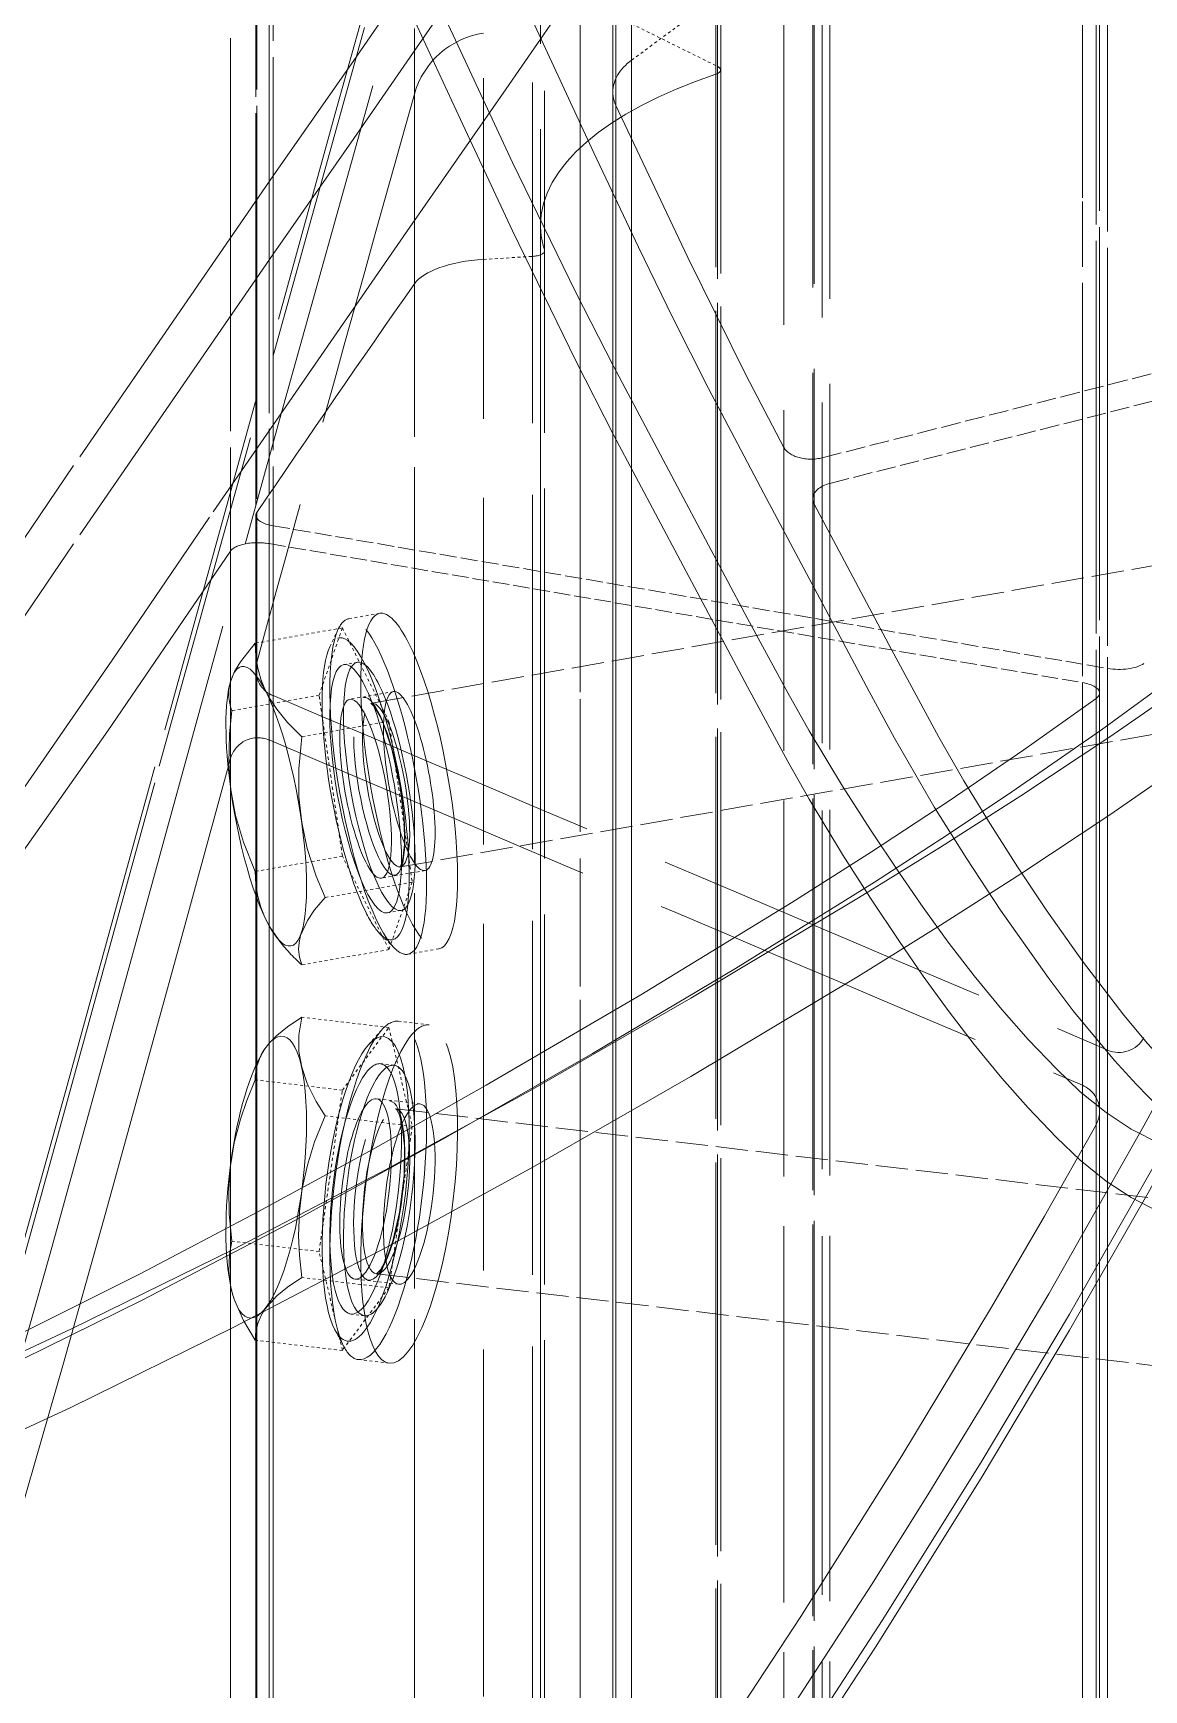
# Model space of a CAD drawing. Header units: millimetres. Extents: x 2913 to 35025, y 2470 to 25178.
# Drawn here: x 14537.7 to 14576.8, y 11863.8 to 11922.1 of the extents above; entities that cross this region are included whole.
import ezdxf

# ---------------------------------------------------------------- set-up
doc = ezdxf.new("R2010")
doc.units = ezdxf.units.MM
doc.linetypes.add('DASHED', pattern=[15, 12, -3])

# ---------------------------------------------------------------- blocks, each defined once
blk = doc.blocks.new('A$C637D7238')
at = {"color": 7, "linetype": 'DASHED', "lineweight": 13, "ltscale": 0.1923213958740234}
blk.add_line((151.4643031601299, 1134.099418261903), (151.4643031601299, 1249.492255786317), dxfattribs=at)
at = {"color": 7, "linetype": 'DASHED', "lineweight": 13, "ltscale": 0.1922710418701172}
blk.add_line((145.8821040634502, 1113.816138842958), (145.8821040634502, 1229.178763965028), dxfattribs=at)
at = {"color": 7, "linetype": 'DASHED', "lineweight": 13, "ltscale": 0.1922721862792969}
blk.add_line((145.9171229843487, 1114.075690844911), (145.9171229843487, 1229.439002612489), dxfattribs=at)
at = {"color": 7, "linetype": 'DASHED', "lineweight": 13, "ltscale": 0.1922672271728516}
blk.add_line((146.4879542831768, 1112.905418017763), (146.4879542831768, 1228.265754321474), dxfattribs=at)
at = {"color": 7, "linetype": 'DASHED', "lineweight": 13, "ltscale": 0.1922603607177734}
blk.add_line((146.3509685043682, 1111.346046069521), (146.3509685043682, 1226.702262500185), dxfattribs=at)
at = {"color": 7, "linetype": 'DASHED', "lineweight": 13, "ltscale": 0.1922573089599609}
blk.add_line((144.9915248398174, 1110.694648364442), (144.9915248398174, 1226.049033740419), dxfattribs=at)
at = {"color": 7, "linetype": 'DASHED', "lineweight": 13, "ltscale": 0.1922012329101563}
blk.add_line((175.8660823349346, 1100.423347094911), (175.8660823349346, 1215.744086841005), dxfattribs=at)
at = {"color": 7, "linetype": 'DASHED', "lineweight": 13, "ltscale": 0.1921928405761719}
blk.add_line((174.978478575169, 1099.184867480653), (174.978478575169, 1214.500571826356), dxfattribs=at)
at = {"color": 7, "linetype": 'DASHED', "lineweight": 13, "ltscale": 0.1921871185302734}
blk.add_line((175.5843287948956, 1098.275291064638), (175.5843287948956, 1213.587562182802), dxfattribs=at)
at = {"color": 7, "linetype": 'DASHED', "lineweight": 13, "ltscale": 0.1921840667724609}
blk.add_line((175.4605037216534, 1097.798301318544), (175.4605037216534, 1213.108741382021), dxfattribs=at)
at = {"color": 7, "linetype": 'DASHED', "lineweight": 13, "ltscale": 0.3285682678222656}
blk.add_line((157.3007899765362, 1009.537116626161), (157.3007899765362, 1206.678077319521), dxfattribs=at)
at = {"color": 7, "linetype": 'DASHED', "lineweight": 13, "ltscale": 0.3748058319091797}
blk.add_line((157.3007899765362, 973.3625713380752), (157.3007899765362, 1198.246070483583), dxfattribs=at)
at = {"color": 7, "linetype": 'DASHED', "lineweight": 13}
for p, q in [((175.4605037216534, 351.3186183961807), (175.4605037216534, 1170.730125049013)), ((175.5843287948956, 351.0183254274307), (175.5843287948956, 1170.443564990419)), ((174.978478575169, 350.446006396669), (174.978478575169, 1169.8969951662)), ((175.8660823349346, 349.6678081544815), (175.8660823349346, 1169.152671435731)), ((144.9915248398174, 343.2588878663955), (144.9915248398174, 1162.983848193544)), ((146.3509685043682, 342.8551403078018), (146.3509685043682, 1162.592918017763)), ((146.4879542831768, 341.8899456056533), (146.4879542831768, 1161.657020190614)), ((145.8821040634502, 341.3270107301651), (145.8821040634502, 1161.110450366396)), ((145.9171229843487, 341.1666790040908), (145.9171229843487, 1160.954810717958)), ((151.4643031601299, 328.9534297975479), (151.4643031601299, 1148.95087395038)), ((153.8964015488018, 327.6627651246963), (153.8964015488018, 1147.665931323427)), ((155.6230861191143, 327.5035778078018), (155.6230861191143, 1147.507316211122)), ((156.0427409653057, 327.1714702638565), (156.0427409653057, 1147.176353076356)), ((156.0467463974346, 327.2087780031143), (156.0467463974346, 1147.213431933778)), ((165.4870921615948, 212.2852626832901), (165.4870921615948, 1146.933967212099)), ((165.5343562607159, 212.4167552980362), (165.5343562607159, 1147.05504570331)), ((166.0928279404034, 211.8875804933487), (166.0928279404034, 1146.567527392763)), ((155.9050685409893, 325.8677593263565), (155.9050685409893, 1145.874015429872)), ((164.4700557236065, 210.9673610719619), (164.4700557236065, 1145.717002490419)), ((165.8180552963604, 211.2337795289932), (165.8180552963604, 1145.963508227724)), ((162.0691997055401, 317.999717334169), (162.0691997055401, 1137.944175341981)), ((158.4484035019268, 202.0741573366104), (158.4484035019268, 1137.321616748231)), ((158.5562068466534, 202.4043193849502), (158.5562068466534, 1137.639304736513)), ((162.1350032333721, 317.5933376344619), (162.1350032333721, 1137.53127250995)), ((162.245324278294, 317.7766719850479), (162.245324278294, 1137.717582324403)), ((159.1097575668682, 201.2969890626846), (159.1097575668682, 1136.572257617372)), ((159.1097575668682, 315.3952709230362), (159.1097575668682, 1135.291892627138)), ((162.1350032333721, 199.7484890016494), (162.1350032333721, 1135.070563891786)), ((162.0691997055401, 199.4641033204971), (162.0691997055401, 1134.793845752138)), ((162.245324278294, 199.6202007326065), (162.245324278294, 1134.9458232912)), ((158.4484035019268, 314.3017879518447), (158.4484035019268, 1134.174262622255)), ((158.5562068466534, 313.8391033204971), (158.5562068466534, 1133.700477221864)), ((155.9050685409893, 194.0763393434463), (155.9050685409893, 1129.476462939638)), ((156.0427409653057, 193.2047573121963), (156.0427409653057, 1128.603278735536)), ((156.0467463974346, 193.1798091920791), (156.0467463974346, 1128.578101733583)), ((153.8964015488018, 192.8777996095596), (153.8964015488018, 1128.274833300966)), ((155.6230861191143, 192.9836574586807), (155.6230861191143, 1128.381034472841)), ((151.4643031601299, 192.023154834169), (151.4643031601299, 1127.413322070497)), ((164.4700557236065, 302.2185436281143), (164.4700557236065, 1121.654426196474)), ((165.8180552963604, 301.868125537294), (165.8180552963604, 1121.286613086122)), ((165.4870921615948, 300.4920879396377), (165.4870921615948, 1119.839393237489)), ((166.0928279404034, 301.0113063844619), (166.0928279404034, 1120.385963061708)), ((145.8821040634502, 184.1134563478408), (145.8821040634502, 1119.25963554706)), ((145.9171229843487, 184.2126766237197), (145.9171229843487, 1119.364005664247)), ((165.5343562607159, 300.3206554445205), (165.5343562607159, 1119.658805468935)), ((146.4879542831768, 183.7655559572158), (146.4879542831768, 1118.892966845888)), ((146.3509685043682, 183.1713787111221), (146.3509685043682, 1118.265601733583)), ((144.9915248398174, 182.9238430055557), (144.9915248398174, 1118.003303149599)), ((175.8660823349346, 179.0614620241104), (175.8660823349346, 1113.866950610536)), ((174.978478575169, 178.6010662111221), (174.978478575169, 1113.367759326356)), ((175.4605037216534, 178.0873409303604), (175.4605037216534, 1112.809058764833)), ((175.5843287948956, 178.2638088258682), (175.5843287948956, 1113.001319507021))]:
    blk.add_line(p, q, dxfattribs=at)
at = {"color": 7, "linetype": 'DASHED', "lineweight": 13, "ltscale": 0.006273164539494576}
blk.add_line((159.1097575668682, 1135.291892627138), (162.1350032333721, 1137.53127250995), dxfattribs=at)
at = {"color": 7, "linetype": 'DASHED', "lineweight": 13, "ltscale": 0.00562908996694967}
blk.add_line((159.1097575668682, 1136.572257617372), (162.1350032333721, 1135.070563891786), dxfattribs=at)
at = {"color": 7, "linetype": 'DASHED', "lineweight": 13, "ltscale": 0.05774980662937218}
blk.add_line((165.8180552963604, 1121.286613086122), (199.3923884872784, 1129.852744677919), dxfattribs=at)
at = {"color": 7, "linetype": 'DASHED', "lineweight": 13, "ltscale": 0.05660874510228634}
blk.add_line((166.0928279404034, 1120.385963061708), (199.0037471298565, 1128.782950976747), dxfattribs=at)
at = {"color": 7, "linetype": 'DASHED', "lineweight": 13, "ltscale": 0.002883245805156484}
blk.add_line((153.8964015488018, 1128.274833300966), (155.6230861191143, 1128.381034472841), dxfattribs=at)
at = {"color": 7, "linetype": 'DASHED', "lineweight": 13, "ltscale": 0.09533031926904542}
for p, q in [((149.9591762070049, 1112.639915088075), (206.2898570541729, 1122.564002612489)), ((150.9747249130596, 1106.875068286317), (207.3054057602276, 1116.799155810731))]:
    blk.add_line(p, q, dxfattribs=at)
at = {"color": 7, "linetype": 'DASHED', "lineweight": 13, "ltscale": 0.04967492232906461}
blk.add_line((146.4879542831768, 1118.892966845888), (175.8660823349346, 1113.866950610536), dxfattribs=at)
at = {"color": 7, "linetype": 'DASHED', "lineweight": 13, "ltscale": 0.04840578458028393}
blk.add_line((146.3509685043682, 1118.265601733583), (174.978478575169, 1113.367759326356), dxfattribs=at)
at = {"color": 7, "linetype": 'DASHED', "lineweight": 13, "ltscale": 0.001849178463723555}
blk.add_line((150.240929747044, 1115.80992851581), (149.1482478622784, 1115.617438891786), dxfattribs=at)
at = {"color": 7, "linetype": 'DASHED', "lineweight": 13, "ltscale": 0.005195702795068048}
for p, q in [((148.9279490951885, 1115.296546557802), (145.8578425888409, 1114.755469897646)), ((148.1080943588604, 1112.923270800966), (145.0379878525127, 1112.38219414081)), ((148.9279490951885, 1107.257529834169), (145.8578425888409, 1106.716453174013))]:
    blk.add_line(p, q, dxfattribs=at)
at = {"color": 7, "linetype": 'DASHED', "lineweight": 13, "ltscale": 0.004184826960004457}
for p, q in [((148.1080943588604, 1112.923270800966), (148.9279490951885, 1115.296546557802)), ((151.3876277450909, 1106.338340381044), (150.5677730087627, 1103.965064624208))]:
    blk.add_line(p, q, dxfattribs=at)
at = {"color": 7, "linetype": 'DASHED', "lineweight": 13, "ltscale": 0.001168317971939539}
blk.add_line((148.4847194198956, 1114.628898242372), (148.7856990341534, 1115.261985400575), dxfattribs=at)
at = {"color": 7, "linetype": 'DASHED', "lineweight": 13, "ltscale": 0.006130377373360783}
for p, q in [((148.9279490951885, 1115.296546557802), (150.5677730087627, 1112.004081347841)), ((150.5677730087627, 1103.965064624208), (148.9279490951885, 1107.257529834169))]:
    blk.add_line(p, q, dxfattribs=at)
at = {"color": 7, "linetype": 'DASHED', "lineweight": 13, "ltscale": 0.0008114808874187517}
for p, q in [((149.4570094589581, 1114.087821582216), (148.977502012669, 1114.003364184755)), ((150.9976130966534, 1105.34247551288), (150.5181056503643, 1105.258018115419))]:
    blk.add_line(p, q, dxfattribs=at)
at = {"color": 7, "linetype": 'DASHED', "lineweight": 13, "ltscale": 7.600730455463896e-06}
blk.add_line((144.9993068222393, 1113.430930713075), (145.0006801132549, 1113.435279467958), dxfattribs=at)
at = {"color": 7, "linetype": 'DASHED', "lineweight": 13, "ltscale": 0.009541252901002521}
for p, q in [((148.9279490951885, 1107.257529834169), (148.1080943588604, 1112.923270800966)), ((150.5677730087627, 1112.004081347841), (151.3876277450909, 1106.338340381044))]:
    blk.add_line(p, q, dxfattribs=at)
at = {"color": 7, "linetype": 'DASHED', "lineweight": 13, "ltscale": 0.002596310226696308}
blk.add_line((150.7268458847393, 1113.052360156435), (149.1926509384502, 1112.782279590028), dxfattribs=at)
at = {"color": 7, "linetype": 'DASHED', "lineweight": 13, "ltscale": 0.005195824441142524}
for p, q in [((150.5677730087627, 1112.004081347841), (147.4975520614971, 1111.463233569521)), ((151.3876277450909, 1106.338340381044), (148.3174067978252, 1105.797492602724))]:
    blk.add_line(p, q, dxfattribs=at)
at = {"color": 7, "linetype": 'DASHED', "lineweight": 13, "ltscale": 0.002596376391043174}
blk.add_line((151.8371516708721, 1106.749641040224), (150.3029567245831, 1106.479331591981), dxfattribs=at)
at = {"color": 7, "linetype": 'DASHED', "lineweight": 13, "ltscale": 0.0002542918514233081}
blk.add_line((146.5838557724346, 1104.436561206239), (146.6760951523174, 1104.315024951356), dxfattribs=at)
at = {"color": 7, "linetype": 'DASHED', "lineweight": 13, "ltscale": 0.001168273131492492}
blk.add_line((150.2688533310284, 1104.501792529481), (150.7680446152081, 1104.009696582216), dxfattribs=at)
at = {"color": 7, "linetype": 'DASHED', "lineweight": 13, "ltscale": 0.005195890635127617}
blk.add_line((150.5677730087627, 1103.965064624208), (147.4975520614971, 1103.423987964052), dxfattribs=at)
at = {"color": 7, "linetype": 'DASHED', "lineweight": 13, "ltscale": 0.001848990621567831}
blk.add_line((152.3228389267315, 1103.992072680849), (151.2302714828838, 1103.799583056825), dxfattribs=at)
at = {"color": 7, "linetype": 'DASHED', "lineweight": 13, "ltscale": 0.005152632642066775}
for p, q in [((150.5677730087627, 1101.224891284364), (147.4975520614971, 1101.587668994325)), ((151.3876277450909, 1097.743598559755), (148.3174067978252, 1098.106376269716))]:
    blk.add_line(p, q, dxfattribs=at)
at = {"color": 7, "linetype": 'DASHED', "lineweight": 13, "ltscale": 0.004583599280318437}
for p, q in [((148.9279490951885, 1099.017097094911), (150.5677730087627, 1101.224891284364)), ((150.5677730087627, 1092.054740527528), (148.9279490951885, 1089.846946338075))]:
    blk.add_line(p, q, dxfattribs=at)
at = {"color": 7, "linetype": 'DASHED', "lineweight": 13, "ltscale": 0.00596088193118216}
for p, q in [((150.5677730087627, 1101.224891284364), (151.3876277450909, 1097.743598559755)), ((148.9279490951885, 1089.846946338075), (148.1080943588604, 1093.328239062685))]:
    blk.add_line(p, q, dxfattribs=at)
at = {"color": 7, "linetype": 'DASHED', "lineweight": 13, "ltscale": 0.001833801275879556}
blk.add_line((151.9859248642315, 1101.313239673036), (150.8932429794659, 1101.442329028505), dxfattribs=at)
at = {"color": 7, "linetype": 'DASHED', "lineweight": 13, "ltscale": 0.001139224147843889}
blk.add_line((149.8497706894268, 1100.614234546083), (150.3026134018291, 1101.126243213075), dxfattribs=at)
at = {"color": 7, "linetype": 'DASHED', "lineweight": 13, "ltscale": 1.947084413904614e-05}
blk.add_line((146.1624843124737, 1100.408469775575), (146.168778562962, 1100.418311694521), dxfattribs=at)
at = {"color": 7, "linetype": 'DASHED', "lineweight": 13, "ltscale": 0.000804335499393497}
blk.add_line((150.7481318954815, 1099.888679126161), (150.2688533310284, 1099.945212939638), dxfattribs=at)
at = {"color": 7, "linetype": 'DASHED', "lineweight": 13, "ltscale": 0.005152443224972313}
blk.add_line((148.9279490951885, 1099.017097094911), (145.8578425888409, 1099.379874804872), dxfattribs=at)
at = {"color": 7, "linetype": 'DASHED', "lineweight": 13, "ltscale": 0.009579385781096756}
for p, q in [((148.1080943588604, 1093.328239062685), (148.9279490951885, 1099.017097094911)), ((151.3876277450909, 1097.743598559755), (150.5677730087627, 1092.054740527528))]:
    blk.add_line(p, q, dxfattribs=at)
at = {"color": 7, "linetype": 'DASHED', "lineweight": 13, "ltscale": 0.002574589185219294}
for p, q in [((151.6573649887432, 1098.532554248231), (150.1232844833721, 1098.713828662294)), ((150.9065181259502, 1092.176734546083), (149.3724376205791, 1092.358008960146))]:
    blk.add_line(p, q, dxfattribs=at)
at = {"color": 7, "linetype": 'DASHED', "lineweight": 13, "ltscale": 0.09453710649524458}
blk.add_line((150.8103877548565, 1098.357459643739), (207.1409541611065, 1091.702949145692), dxfattribs=at)
at = {"color": 7, "linetype": 'DASHED', "lineweight": 13, "ltscale": 0.005152398474144785}
for p, q in [((148.1080943588604, 1093.328239062685), (145.0379878525127, 1093.69078789081)), ((148.9279490951885, 1089.846946338075), (145.8578425888409, 1090.2094951662))]:
    blk.add_line(p, q, dxfattribs=at)
at = {"color": 7, "linetype": 'DASHED', "lineweight": 13, "ltscale": 0.005152587892884356}
blk.add_line((150.5677730087627, 1092.054740527528), (147.4975520614971, 1092.417289355653), dxfattribs=at)
at = {"color": 7, "linetype": 'DASHED', "lineweight": 13, "ltscale": 0.09453748533072978}
blk.add_line((150.1235133652081, 1092.544318774599), (206.454308653294, 1085.889808276552), dxfattribs=at)
at = {"color": 7, "linetype": 'DASHED', "lineweight": 13, "ltscale": 7.975272175397444e-05}
blk.add_line((145.1256495956768, 1091.633140185731), (145.1416713241924, 1091.588050464052), dxfattribs=at)
at = {"color": 7, "linetype": 'DASHED', "lineweight": 13, "ltscale": 0.0008043802754698593}
blk.add_line((149.706261778294, 1091.069861987489), (149.2269832138409, 1091.126624682802), dxfattribs=at)
at = {"color": 7, "linetype": 'DASHED', "lineweight": 13, "ltscale": 0.001139271520692868}
blk.add_line((148.6637050155987, 1090.573646167177), (148.9845973495831, 1089.97008476581), dxfattribs=at)
at = {"color": 7, "linetype": 'DASHED', "lineweight": 13, "ltscale": 0.001833611858427043}
blk.add_line((150.577958250462, 1089.396049121278), (149.4853908066143, 1089.525138476747), dxfattribs=at)
at = {"color": 7, "linetype": 'DASHED', "lineweight": 13}
for points in [[(177.7188807968487, 1097.119437793153), (176.7005855087627, 1097.641288379091), (175.8109218124737, 1098.221961596864), (174.9034053329815, 1098.960792163271), (174.0684443954815, 1099.760734179872), (173.0746394638409, 1100.800086596864), (172.1433192734112, 1101.853171924013), (171.1708003525127, 1103.038550952333), (170.2559596542706, 1104.232398608583), (169.3784266952862, 1105.444327929872), (168.5375148300518, 1106.659003833192), (167.5177318100323, 1108.185645678896), (166.5331965927471, 1109.725104907411), (165.3636104111065, 1111.672660449403), (164.607384825169, 1113.007270434755), (163.1899196152081, 1115.628425219911), (160.8364421371807, 1120.064612964052), (158.473466062962, 1124.50995598163), (157.1417171005596, 1127.114402392763), (154.9172145370831, 1131.688148120302), (153.0806666855206, 1135.617133716005), (149.3312388901104, 1143.723899463075)], [(177.7040034775127, 1098.368903735536), (176.8816310409893, 1099.210044482606), (176.1034327988018, 1100.064231494325), (174.6594172958721, 1101.805564502138), (173.7682658676495, 1102.979957202333), (172.0969707016338, 1105.358497241396), (170.9068995956768, 1107.157508471864), (169.7754222397198, 1108.969337085146), (168.3664256576885, 1111.412192920106), (167.4745875839581, 1113.050529101747), (165.7348567489971, 1116.336585620302), (163.7602931503643, 1120.032569507021), (161.8123942856182, 1123.732215503114), (160.5604106430401, 1126.214896777528), (159.3476802353252, 1128.704673388856), (157.7750331405987, 1132.032386401552), (154.6951991562237, 1138.699256518739)], [(177.7188807968487, 1094.70770988788), (176.7005855087627, 1095.229560473817), (175.8109218124737, 1095.810233691591), (174.9034053329815, 1096.549064257997), (174.0684443954815, 1097.349006274599), (173.0746394638409, 1098.388358691591), (172.1433192734112, 1099.441444018739), (171.1708003525127, 1100.62682304706), (170.2559596542706, 1101.82067070331), (169.3784266952862, 1103.032600024599), (168.5375148300518, 1104.247275927919), (167.5177318100323, 1105.773917773622), (166.5331965927471, 1107.313377002138), (165.3636104111065, 1109.26093254413), (164.607384825169, 1110.595542529481), (163.1899196152081, 1113.216697314638), (160.8364421371807, 1117.652885058778), (158.473466062962, 1122.098228076356), (157.1417171005596, 1124.702674487489), (154.9172145370831, 1129.276420215028), (153.0806666855206, 1133.205405810731), (149.3312388901104, 1141.312171557802)], [(121.3198787216534, 1045.374976733583), (122.6716548447002, 1048.409263232606), (123.9769679550518, 1051.485206225771), (125.2264338974346, 1054.579230883974), (126.4381343368877, 1057.730247119325), (127.6022273544659, 1060.90026054706), (128.7172252182354, 1064.07050285663), (129.7941142563213, 1067.255164721864), (131.8517619613995, 1073.65904960956), (133.164513731419, 1077.939139941591), (135.6491405014385, 1086.37892875995), (136.0658198837627, 1087.832786181825), (139.1470271591534, 1098.833076098817), (142.6782161239971, 1111.706534961122), (148.7376338486065, 1133.629981616396), (154.9270564560284, 1155.834724048036)], [(121.3209086899151, 1044.809638598817), (122.672684812962, 1047.844153979677), (123.9778834823956, 1050.920096972841), (125.2273494247784, 1054.01435051288), (126.4391643051495, 1057.165824511903), (127.6031428818096, 1060.336066821474), (128.7182551864971, 1063.50653801288), (129.7951442245831, 1066.691657641786), (131.8530208114971, 1073.096229174989), (133.8621455673565, 1079.700156787294), (135.6503993515362, 1085.81725273456), (136.8315440658916, 1089.962302783388), (139.1479426864971, 1098.270484546083), (142.4832087997784, 1110.428001025575), (155.0039607529034, 1155.548392871278)], [(121.8723994736065, 1044.187766650575), (123.5644084457745, 1047.960654834169), (125.3104335312237, 1052.105476001161), (126.9583827499737, 1056.28485832538), (128.5206157211651, 1060.503837207216), (129.6154719833721, 1063.612281421083), (130.6734782699932, 1066.734687426942), (132.0530635361065, 1070.974265674013), (133.3837825302471, 1075.230552295106), (135.4755336288799, 1082.200461963075), (137.0738154892315, 1087.724067309755), (138.6370784286846, 1093.260261157411), (141.5445643905987, 1103.781959155458), (146.7687922958721, 1122.831794360536), (151.7176753525127, 1140.553657153505)], [(139.6073085312237, 1042.529517749208), (143.2522517685284, 1047.071448901552), (146.8031245712627, 1051.67060051288), (150.2791530136456, 1056.334067920106), (153.6904078964581, 1061.056357959169), (156.5134364609112, 1065.064078906435), (159.304650450169, 1069.107047656435), (163.4789973739971, 1075.312949756044), (167.5496608261456, 1081.595985034364), (169.5368129257549, 1084.766227343935), (171.4866572861065, 1087.955695727724), (173.7921840195049, 1091.843253711122), (177.146447325169, 1097.7534404787), (180.3596049789776, 1103.728858569521), (183.4346324447979, 1109.769279101747), (185.6045466904034, 1114.241172412294), (188.1815272812237, 1119.82245598163), (189.4493037704815, 1122.705222705263), (190.6762248520245, 1125.603095630067), (191.8017512802471, 1128.372794726747), (192.8836757187237, 1131.155997851747), (194.4334346298565, 1135.403129199403), (195.1262599472393, 1137.426673510927)], [(140.3156978134502, 1041.826163867372), (143.9338618759502, 1046.330329516786), (146.5353328232159, 1049.678641894716), (149.0970927719463, 1053.064719775575), (151.7385035995831, 1056.644202807802), (154.335282469212, 1060.246345141786), (157.1474391464581, 1064.233008960146), (159.9265223984112, 1068.252402881044), (163.9768153671612, 1074.260322192567), (167.9317790512432, 1080.339881518739), (171.4128428940166, 1085.913154223817), (174.5275813583721, 1091.124564746278), (177.8463679794659, 1096.957847216981), (181.0262233261456, 1102.8510967287), (182.9490596298565, 1106.574317553896), (184.5174724106182, 1109.707481006044), (186.0607081894268, 1112.879325488466), (187.4422389511456, 1115.80145988788), (188.780968809544, 1118.719932177919), (190.8473140243877, 1123.431922534364), (192.8051692489971, 1128.1928936037), (194.4384700302471, 1132.461082080263), (195.9561854843487, 1136.759254077333)], [(143.9354640488018, 1045.764762500185), (146.5367061142315, 1049.11330375995), (149.098351622044, 1052.49938164081), (151.7396480087627, 1056.078864673036), (154.3365413193096, 1059.681007007021), (157.1491557602276, 1063.668357470888), (159.9285823349346, 1067.68866691913), (163.852875853001, 1073.506843188661), (167.6906520370831, 1079.395743945497), (171.4147883896221, 1085.350333789247), (174.5297557358135, 1090.56220207538), (177.336762571751, 1095.475837329286), (180.0463801864971, 1100.435477832216), (181.9959956650127, 1104.14748344745), (183.8929683212627, 1107.883292773622), (186.3902980331768, 1113.003150561708), (188.7824565414776, 1118.157798388856), (190.8488017563213, 1122.869788745302), (192.8065425400127, 1127.630530932802), (194.4397288803448, 1131.898719409364), (195.9573298935284, 1136.197120288271), (197.2175532822002, 1140.096351245302)], [(153.0806666855206, 1140.722571948427), (149.3312388901104, 1135.286399463075), (146.487153196751, 1131.21276054706), (139.4674617294659, 1121.010810473817), (135.2910548691143, 1114.892341235536)], [(153.0806666855206, 1137.971412280458), (149.3312388901104, 1132.535468676942), (146.487153196751, 1128.461829760927), (139.4674617294659, 1118.259879687685), (135.2910548691143, 1112.141410449403)], [(157.7750331405987, 1138.758079150575), (154.6951991562237, 1134.287330249208), (151.1971980575909, 1129.259482959169), (144.2483455185284, 1119.195777514833), (140.8199244980206, 1114.157172778505), (137.7366572861065, 1109.688026049989)], [(133.494218016087, 1087.854301074403), (139.3939906601299, 1090.603171924013), (145.103104734837, 1093.417045215028), (150.4490977768291, 1096.208488086122), (155.6285792831768, 1099.053947070497), (161.1956721786846, 1102.250053027528), (167.1024257187237, 1105.783530810731), (169.9862224106182, 1107.574531176942), (172.8086787704815, 1109.380866626161), (175.945389891087, 1111.463462451356), (178.9708644394268, 1113.563682177919), (183.0245906357159, 1116.538230517763), (186.8640834335674, 1119.548026660341), (189.3321162704815, 1121.594230273622), (191.6936046127666, 1123.650504687685), (193.9501506332745, 1125.734931567567), (195.7343989853252, 1127.493201831239), (197.4135905746807, 1129.267951587099), (198.9682704452862, 1131.052314380067), (200.4344874863018, 1132.908088305849), (201.7542201523174, 1134.77851066913), (202.9235774521221, 1136.666099170106)], [(136.1259013656963, 1088.779899218935), (141.8791896347393, 1091.611625293153), (147.303918028294, 1094.44403801288), (152.5727778915752, 1097.342139819521), (157.7365809921612, 1100.307304004091), (162.7619105820049, 1103.299934008974), (167.6575786117901, 1106.342689135927), (170.0325709823956, 1107.877570727724), (172.3463374618877, 1109.418632129091), (175.6478435043682, 1111.710883716005), (178.8024074081768, 1114.01549492206)], [(133.494218016087, 1085.103370288271), (139.3939906601299, 1087.852012256044), (145.103104734837, 1090.666114428896), (150.4490977768291, 1093.457557299989), (155.6285792831768, 1096.303016284364), (161.1956721786846, 1099.49889335956), (167.1024257187237, 1103.032371142763), (169.9862224106182, 1104.823371508974), (172.8086787704815, 1106.629706958192), (175.945389891087, 1108.712531665224), (178.9708644394268, 1110.81252250995), (183.0245906357159, 1113.787070849794), (186.8640834335674, 1116.796866992372), (189.3321162704815, 1118.843070605653), (191.6936046127666, 1120.899345019716), (193.9501506332745, 1122.983771899599), (195.7343989853252, 1124.742042163271), (197.4135905746807, 1126.517020800966), (198.9682704452862, 1128.301383593935), (200.4344874863018, 1130.15692863788), (201.7542201523174, 1132.027579882997), (202.9235774521221, 1133.914939502138), (203.9393550400127, 1135.820609668153), (204.8001796249737, 1137.74596367206)], [(164.4700557236065, 1121.654426196474), (163.1354457382549, 1124.210120776552), (161.084550047337, 1128.338004687685), (158.5562068466534, 1133.700477221864)], [(171.7290431503643, 1108.388663867372), (170.8076793197979, 1109.909354785341), (169.9300319198956, 1111.441718676942), (168.2563334946026, 1114.538947680849), (165.5343562607159, 1119.658805468935)], [(144.9915248398174, 1118.003303149599), (140.6741267685284, 1111.675635913271), (137.6146632675518, 1107.317496875185), (136.0293132309307, 1105.142661670106)], [(145.0006801132549, 1113.435279467958), (145.1317149643291, 1113.757545092958), (145.3366786484112, 1114.105216601747), (145.8578425888409, 1114.755469897646)], [(147.4975520614971, 1111.463233569521), (146.996300840794, 1111.968833545106), (146.6200191025127, 1112.429343799013), (146.3861018661846, 1112.783423999208), (146.2001353744854, 1113.137046435731), (146.0579997543682, 1113.494788745302), (145.9530574325909, 1113.874961474794), (145.8855372909893, 1114.288550952333), (145.8578425888409, 1114.755469897646)], [(99.38842120212212, 1074.486457446474), (106.6090709213604, 1077.133018115419), (113.1350642685284, 1079.661017993349), (119.4978648666729, 1082.256080249208), (125.6959849838604, 1084.914313891786), (131.7234736923565, 1087.633430102724), (137.5597316269268, 1090.415031054872), (141.8125850204815, 1092.550269702333), (145.9564906601299, 1094.723731616396), (150.0072413925518, 1096.937018969911), (153.9916163925518, 1099.191505053896), (159.4295054916729, 1102.376853564638), (164.7491771225323, 1105.626060107606), (167.5567561630596, 1107.410880664247), (170.2850276474346, 1109.204627612489), (172.9194575790752, 1111.003409961122), (175.4605037216534, 1112.809058764833)], [(145.0036555771221, 1109.589835742372), (144.9306422714581, 1110.524360278505), (144.9542171005596, 1111.55341301288), (145.0379878525127, 1112.38219414081)], [(150.2432185654034, 1112.199775317567), (150.0422603134502, 1112.531882861513), (149.9539119247784, 1112.624351123231), (149.9303370956768, 1112.639915088075), (149.9282771591534, 1112.640830615419), (149.9293071274151, 1112.640372851747), (149.9402934555401, 1112.638770678896), (149.9591762070049, 1112.639915088075)], [(150.9747249130596, 1106.875068286317), (150.9509212021221, 1106.866599658388), (150.9461146835674, 1106.863624194521), (150.9525233749737, 1106.870490649599), (150.9804469589581, 1106.916267016786), (151.0557490829815, 1107.157050708192), (151.1130839828838, 1107.665855029481), (151.0976344589581, 1108.535377124208), (150.9486323837627, 1109.761726001161), (150.6682521347393, 1111.028586963075), (150.3736812118877, 1111.909324267763), (150.2432185654034, 1112.199775317567)], [(147.4968654159893, 1108.439246753114), (147.4007350448956, 1109.350883105653), (147.3969584946026, 1110.335532763856), (147.4975520614971, 1111.463233569521)], [(136.0293132309307, 1078.794013598817), (137.5874263290752, 1084.088279345888), (139.1067439560284, 1089.395133593935), (140.5976802353252, 1094.711371997255), (143.2400065903057, 1104.294654467958), (144.9915248398174, 1110.694648364442)], [(145.0036555771221, 1109.589835742372), (145.1695949081768, 1108.690559008974), (145.4440242294659, 1107.753516772646), (145.8578425888409, 1106.716453174013)], [(147.4968654159893, 1108.439246753114), (147.6911860947002, 1107.52623710956), (148.0038386825909, 1106.556235888856), (148.3174067978252, 1105.797492602724)], [(184.1783839706768, 1096.665793994325), (183.5979396347393, 1096.680442431825), (182.6991206650127, 1096.800834277528), (181.7948085312237, 1097.029029467958), (181.0193568710674, 1097.324515918153), (180.3970271591534, 1097.65822563495), (179.8353511337627, 1098.059913257021), (179.0957194809307, 1098.724586108583), (178.1569606308331, 1099.681312182802), (177.2730189804424, 1100.660239795106), (176.4366847519268, 1101.657706836122), (174.9779063705791, 1103.56269035663), (173.707726622044, 1105.368796924013), (172.6985866073956, 1106.875297168153), (171.7290431503643, 1108.388663867372)], [(146.6760951523174, 1104.315024951356), (146.3861018661846, 1104.744407275575), (146.2001353744854, 1105.098029712099), (146.0579997543682, 1105.455772021669), (145.9530574325909, 1105.835944751161), (145.8855372909893, 1106.2495342287), (145.8578425888409, 1106.716453174013)], [(148.3174067978252, 1105.797492602724), (147.952111387669, 1105.36330375995), (147.6964503769268, 1104.990455249208), (147.4568110947002, 1104.465858081239), (147.4014216904034, 1104.215919116396), (147.3873454574932, 1103.963233569521), (147.4172145370831, 1103.703681567567), (147.4975520614971, 1103.423987964052)], [(147.4975520614971, 1101.587668994325), (146.996300840794, 1101.248466113466), (146.6200191025127, 1100.939704516786), (146.3659602646221, 1100.679236987489), (146.168778562962, 1100.418311694521)], [(147.4968654159893, 1099.826423266786), (147.4007350448956, 1100.378715136903), (147.3969584946026, 1100.952979663271), (147.4975520614971, 1101.587668994325)], [(147.4968654159893, 1099.826423266786), (147.6911860947002, 1099.251700976747), (148.0038386825909, 1098.6176982912), (148.3174067978252, 1098.106376269716)], [(145.0379878525127, 1093.69078789081), (144.9446040634502, 1094.661704638856), (144.9301845077862, 1095.514289477724), (144.9885493759502, 1096.347419360536), (145.121186399876, 1097.157889941591), (145.3366786484112, 1097.991477588075), (145.5614406113018, 1098.652488330263), (145.8578425888409, 1099.379874804872)], [(150.2663356308331, 1092.686683276552), (150.467980528294, 1093.044196704286), (150.7091075424541, 1093.707725146669), (150.9398204330791, 1094.702445605653), (151.0976344589581, 1096.010505298036), (151.1111384872784, 1097.039786914247), (151.0358363632549, 1097.754127124208), (150.9337550644268, 1098.141395190614), (150.8393413071026, 1098.323585132021), (150.8094722275127, 1098.354941943544), (150.8035212997784, 1098.359061816591), (150.8103877548565, 1098.357459643739)], [(139.353478575169, 1044.5796123537), (142.0103389267315, 1047.906867602724), (144.6229106430401, 1051.270972827333), (147.2460109238018, 1054.741279223817), (149.8300868515362, 1058.249351123231), (152.526085997044, 1061.995689013856), (155.1900416855206, 1065.776359179872), (158.1526881698956, 1070.067664721864), (161.0763103012432, 1074.397193530458), (165.0640040878643, 1080.480414966005), (168.6256343368877, 1086.136085132021), (171.7791682724346, 1091.367179492372), (173.6413508896221, 1094.573127368349), (175.4605037216534, 1097.798301318544)], [(148.3174067978252, 1098.106376269716), (147.952111387669, 1097.189704516786), (147.6964503769268, 1096.368934253114), (147.5168925766338, 1095.54999504413), (147.4153834823956, 1094.736091235536), (147.3873454574932, 1093.880302050966), (147.4172145370831, 1093.189078906435), (147.4975520614971, 1092.417289355653)], [(145.0036555771221, 1092.071906665224), (144.9306422714581, 1092.632209399599), (144.9542171005596, 1093.226615527528), (145.0379878525127, 1093.69078789081)], [(147.4975520614971, 1092.417289355653), (146.996300840794, 1092.07831535663), (146.6200191025127, 1091.769324878114), (146.2029963974346, 1091.298972705263), (146.0591441635479, 1091.057044604677), (145.9530574325909, 1090.800010302919), (145.8855372909893, 1090.522834399599), (145.8578425888409, 1090.2094951662)], [(150.1235133652081, 1092.544318774599), (150.1160747055401, 1092.544318774599), (150.120080137669, 1092.545692065614), (150.1441127304424, 1092.559196093935), (150.2538615707745, 1092.6704326662), (150.2663356308331, 1092.686683276552)], [(145.1416713241924, 1091.588050464052), (145.4440242294659, 1090.904838183778), (145.8578425888409, 1090.2094951662)]]:
    blk.add_lwpolyline(points, dxfattribs=at)
for centre, radius, start, end in [((154.3438655380596, 1133.284598925966), 2.993331124681907, 98.59827498973553, 164.2006138219523), ((2971.653817320286, 342.0860973390518), 2929.292297878982, 164.3132982828866, 164.7197081992184), ((732.2362834457745, 721.2570110353408), 708.7022518671117, 145.0334227850718, 145.8237439738997), ((146.8650371078838, 1113.816138842958), 0.9829048219180104, 164.679471555337, 179.995487749579), ((146.4976817612041, 1112.962867358583), 1.569954134498982, 162.4804853215201, 201.6870415726289), ((146.8727046493877, 1113.818656543153), 0.9908282235668148, 180.1431154587158, 247.1519977070868), ((28437.35152545017, 67659.2044750246), 72310.31679572407, 246.9681699960868, 246.9934690161681), ((145.9558040146221, 1110.4243389162), 1.002287034188319, 66.79657185134558, 164.3365414161599), ((28428.87008013767, 67648.19617424335), 72298.35677966563, 246.9713255424948, 246.9959825267231), ((152.2408992294659, 1108.632651904481), 7.043989935888588, 217.807005184066, 227.6764782699197), ((176.2606746200909, 1101.348029712099), 1.004990549317652, 246.8889534615259, 331.3333452096163), ((147.7650004867901, 1099.375983813661), 1.906581926275605, 146.855481613602, 179.8802078162088), ((174.5951014999737, 1098.272315600771), 0.9894120047400554, 0.1713669420157267, 67.21193614624231), ((174.6027690414776, 1098.275519946474), 0.981473984199147, 330.9087669894552, 359.9823551164698), ((148.8114482406963, 1092.896796801942), 3.896074610626489, 192.223418326571, 199.6265374240605)]:
    blk.add_arc(centre, radius, start, end, dxfattribs=at)
for centre, major_axis, ratio, start_param, end_param in [((161.4483577255596, 1134.174262622255), (2.999954223632812, -1.836942168780253e-16), 0.5947617139946317, 2.46472229975793, 3.141648397474737), ((161.7452174667706, 1134.9458232912), (0.4999923706054688, -3.061570281300423e-17), 0.3988187391492445, 4.319948352008775e-05, 0.6768703538319112), ((173.4051448349346, 1129.476691821474), (17.49996185302734, -1.071563613425536e-15), 0.3988187391492445, 2.275448031890496, 3.141629685591182), ((161.7452174667706, 1134.9458232912), (0.4999923706054688, -3.061570281300423e-17), 0.3988187391492445, 5.41704068548003, 6.283228506663106), ((161.4483577255596, 1134.174262622255), (2.999954223632812, -1.836942168780253e-16), 0.5947617139946317, 3.141648397474737, 3.410371607324065), ((173.4051448349346, 1129.476691821474), (17.49996185302734, -1.071563613425536e-15), 0.3988187391492445, 3.141629685591182, 3.267082880559495), ((155.5466395859112, 1128.578101733583), (0.4999923706054688, -3.061570281300423e-17), 0.3988187391492445, 4.86566055861805, 6.283219591394884), ((155.5466395859112, 1128.578101733583), (0.4999923706054688, -3.061570281300423e-17), 0.3988187391492445, 3.428421529815343e-05, 0.1254902269696118), ((154.3543941025127, 1127.092429736513), (2.999954223632812, -1.836942168780253e-16), 0.3988187391492445, 1.724067905030004, 2.870036875691207), ((165.4238063339581, 1121.833182910341), (0.9999847412109375, -6.123140562600845e-17), 0.5947617139946317, 3.446933585723603, 5.117622762789267), ((166.4870769028057, 1119.839393237489), (0.9999847412109375, -6.123140562600845e-17), 0.5947617139946317, 3.141556234343249, 3.449917873288479), ((166.4870769028057, 1119.839393237489), (0.9999847412109375, -6.123140562600845e-17), 0.5947617139946317, 1.976030109199578, 3.141556234343249), ((146.8820888046612, 1119.25963554706), (0.9999847412109375, -6.123140562600845e-17), 0.3988187391492445, 3.141549376467106, 4.307155197978785), ((146.8820888046612, 1119.25963554706), (0.9999847412109375, -6.123140562600845e-17), 0.3988187391492445, 2.876512782919954, 3.141549376467106), ((145.9567195419659, 1117.898933032411), (0.9999847412109375, -6.123140562600845e-17), 0.3988187391492445, 1.16556254439047, 2.876866596942472), ((151.2818843368877, 1109.900886157411), (-1.041069030761718, 5.909042358398438), 0.2283205174100355, 6.283144785403654, 9.424737438993448), ((151.2818843368877, 1109.900886157411), (-1.041069030761718, 5.909042358398438), 0.2283205174100355, 5.625991008346501, 6.283144785403654), ((150.1893168930401, 1109.708396533388), (-1.041069030761718, 5.909042358398438), 0.2283205174100355, 0.3106155588536009, 2.830967209812096), ((149.7479182724346, 1109.630805591005), (-0.9369277954101559, 5.318069458007812), 0.2283205174100355, 2.830967223976206, 6.593800948382555), ((150.1893168930401, 1109.708396533388), (-1.041069030761718, 5.909042358398438), 0.2283205174100355, 6.283144785403658, 6.593800866033188), ((150.1893168930401, 1109.708396533388), (-1.041069030761718, 5.909042358398438), 0.2283205174100355, 3.141552131813861, 6.283144785403659), ((149.7479182724346, 1109.630805591005), (-0.9369277954101559, 5.318069458007812), 0.2283205174100355, 0.3106156412029668, 2.484398354756706), ((151.2818843368877, 1109.900886157411), (-1.041069030761718, 5.909042358398438), 0.2283205174100355, 3.141552131813863, 5.625991008346501), ((146.2480861191143, 1109.014197924989), (0.8671188354492186, -4.921646118164062), 0.2283205174100355, 5.864794059508153, 9.843188237340263), ((149.7479182724346, 1109.630805591005), (-0.7704162597656248, 4.37255859375), 0.2283205174100355, 6.283144785403659, 9.42473743899345), ((150.2271968368877, 1109.715262988466), (-0.7704162597656248, 4.37255859375), 0.2283205174100355, 6.283144785403656, 9.424737438993448), ((149.7479182724346, 1109.630805591005), (-0.7704162597656248, 4.37255859375), 0.2283205174100355, 5.625991008346505, 6.283144785403659), ((150.2271968368877, 1109.715262988466), (-0.7704162597656248, 4.37255859375), 0.2283205174100355, 5.625991008346505, 6.283144785403656), ((176.260216856419, 1114.233390429872), (0.9999847412109375, -6.123140562600845e-17), 0.3988187391492445, 4.307155197979779, 5.791932329174143), ((146.2480861191143, 1109.014197924989), (0.8671188354492186, -4.921646118164062), 0.2283205174100355, 3.560002930160678, 4.555194681551595), ((149.7479182724346, 1109.630805591005), (-0.5552673339843747, 3.151473999023437), 0.2283205174100356, 3.141552131813865, 6.283144785403655), ((150.2271968368877, 1109.715262988466), (-0.5511474609374999, 3.128585815429688), 0.2283205174100355, 2.484398354756807, 8.767583661936392), ((150.4669505600323, 1109.757377246278), (-0.5077743530273438, 2.882537841796875), 0.2283205174100356, 2.484398354756705, 8.767583661936293), ((149.7479182724346, 1109.630805591005), (-0.7704162597656248, 4.37255859375), 0.2283205174100355, 3.141552131813863, 5.625991008346505), ((150.2271968368877, 1109.715262988466), (-0.7704162597656248, 4.37255859375), 0.2283205174100355, 3.141552131813863, 5.625991008346502), ((151.2818843368877, 1109.900886157411), (-0.5552673339843747, 3.151473999023437), 0.2283205174100356, 6.283144785403652, 8.767583661936293), ((151.2818843368877, 1109.900886157411), (-0.5552673339843747, 3.151473999023437), 0.2283205174100356, 3.141552131813858, 6.283144785403652), ((174.5843440536846, 1113.001319507021), (0.9999847412109375, -6.123140562600845e-17), 0.3988187391492445, 6.283160559943751, 7.448747851569743), ((174.5843440536846, 1113.001319507021), (0.9999847412109375, -6.123140562600845e-17), 0.3988187391492445, 5.780317479220264, 6.283160559943751), ((149.7479182724346, 1109.630805591005), (-0.5552673339843747, 3.151473999023437), 0.2283205174100356, 6.283144785403655, 8.767583661936293), ((146.2480861191143, 1109.014197924989), (0.8671188354492186, -4.921646118164062), 0.2283205174100355, 4.555194681551595, 5.864794059508153), ((149.7479182724346, 1109.630805591005), (-0.5552673339843747, 3.151473999023437), 0.2283205174100356, 2.484398354756707, 3.141552131813866), ((151.2818843368877, 1109.900886157411), (-0.5552673339843747, 3.151473999023437), 0.2283205174100356, 2.484398354756707, 3.141552131813858), ((149.7479182724346, 1109.630805591005), (-0.9369277954101559, 5.318069458007812), 0.2283205174100355, 2.484398354756708, 2.830967223976206), ((150.1893168930401, 1109.708396533388), (-1.041069030761718, 5.909042358398438), 0.2283205174100355, 2.830967209812096, 3.141552131813861), ((146.2480861191143, 1095.949393847841), (-0.5862808227539066, -4.963073730468751), 0.2604505284350213, 5.796855026304528, 9.910979628162071), ((150.1893168930401, 1095.483848193544), (0.7039260864257817, 5.958480834960939), 0.2604505284350213, 3.141558907341695, 6.283151560931492), ((149.7479182724346, 1095.535804370302), (0.6335449218750003, 5.362701416015626), 0.2604505284350213, 3.567420807496045, 6.642465715384174), ((150.1893168930401, 1095.483848193544), (0.7039260864257817, 5.958480834960939), 0.2604505284350213, 6.283151560931492, 6.642465589708537), ((151.2818843368877, 1095.354758838075), (0.7039260864257817, 5.958480834960939), 0.2604505284350213, 3.141558907341699, 6.283151560931491), ((151.2818843368877, 1095.354758838075), (0.7039260864257817, 5.958480834960939), 0.2604505284350213, 6.283151560931492, 6.709013461085839), ((149.7479182724346, 1095.535804370302), (0.6335449218750003, 5.362701416015626), 0.2604505284350213, 0.3592804082045872, 2.782312728679787), ((150.1893168930401, 1095.483848193544), (0.7039260864257817, 5.958480834960939), 0.2604505284350213, 0.3592802825289504, 2.782312698937545), ((151.2818843368877, 1095.354758838075), (0.7039260864257817, 5.958480834960939), 0.2604505284350213, 0.4258281539062519, 3.141558907341699), ((146.2480861191143, 1095.949393847841), (-0.5862808227539066, -4.963073730468751), 0.2604505284350213, 3.627794320982483, 5.638217134290925), ((149.7479182724346, 1095.535804370302), (0.5209350585937502, 4.409408569335938), 0.2604505284350213, 0.4258281539062505, 3.141558907341701), ((150.2271968368877, 1095.479270556825), (0.5209350585937502, 4.409408569335938), 0.2604505284350213, 0.4258281539062505, 3.141558907341697), ((149.7479182724346, 1095.535804370302), (0.5209350585937502, 4.409408569335938), 0.2604505284350213, 3.141558907341701, 6.283151560931492), ((150.2271968368877, 1095.479270556825), (0.5209350585937502, 4.409408569335938), 0.2604505284350213, 3.141558907341697, 6.283151560931492), ((149.7479182724346, 1095.535804370302), (0.5209350585937502, 4.409408569335938), 0.2604505284350213, 6.283151560931491, 6.709013461085837), ((150.2271968368877, 1095.479270556825), (0.5209350585937502, 4.409408569335938), 0.2604505284350213, 6.283151560931491, 6.709013461085837), ((150.2271968368877, 1095.479270556825), (0.3727340698242191, 3.1549072265625), 0.2604505284350213, 3.56742080749614, 9.850606114675726), ((149.7479182724346, 1095.535804370302), (0.3753662109375002, 3.17779541015625), 0.2604505284350213, 6.283151560931482, 9.424744214521288), ((150.4669505600323, 1095.450889209169), (0.3433227539062501, 2.906570434570312), 0.2604505284350213, 3.567420807496045, 9.850606114675632), ((149.7479182724346, 1095.535804370302), (0.3753662109375002, 3.17779541015625), 0.2604505284350213, 3.567420807496045, 6.283151560931482), ((151.2818843368877, 1095.354758838075), (0.3753662109375002, 3.17779541015625), 0.2604505284350213, 6.283151560931493, 9.424744214521283), ((151.2818843368877, 1095.354758838075), (0.3753662109375002, 3.17779541015625), 0.2604505284350213, 3.567420807496045, 6.283151560931493), ((149.7479182724346, 1095.535804370302), (0.3753662109375002, 3.17779541015625), 0.2604505284350213, 3.141558907341703, 3.567420807496045), ((151.2818843368877, 1095.354758838075), (0.3753662109375002, 3.17779541015625), 0.2604505284350213, 3.141558907341699, 3.567420807496041), ((146.2480861191143, 1095.949393847841), (-0.5862808227539066, -4.963073730468751), 0.2604505284350213, 5.638217134290925, 5.796855026304528), ((149.7479182724346, 1095.535804370302), (0.6335449218750003, 5.362701416015626), 0.2604505284350213, 2.782312728679785, 3.567420807496046), ((150.1893168930401, 1095.483848193544), (0.7039260864257817, 5.958480834960939), 0.2604505284350213, 2.782312698937545, 3.141558907341695)]:
    blk.add_ellipse(centre, major_axis=major_axis, ratio=ratio, start_param=start_param, end_param=end_param, dxfattribs=at)
blk = doc.blocks.new('CT1')
at = {"color": 7}
blk.add_blockref('A$C637D7238', (873182.6095526135, 212768.3521590075), dxfattribs=at)
blk = doc.blocks.new('1')
at = {"lineweight": 5}
blk.add_blockref('CT1', (-858782.9549533061, -201982.4714246165), dxfattribs=at)

msp = doc.modelspace()

# ---------------------------------------------------------------- block references
msp.add_blockref('1', (0, 0))

doc.saveas('drawing.dxf')
